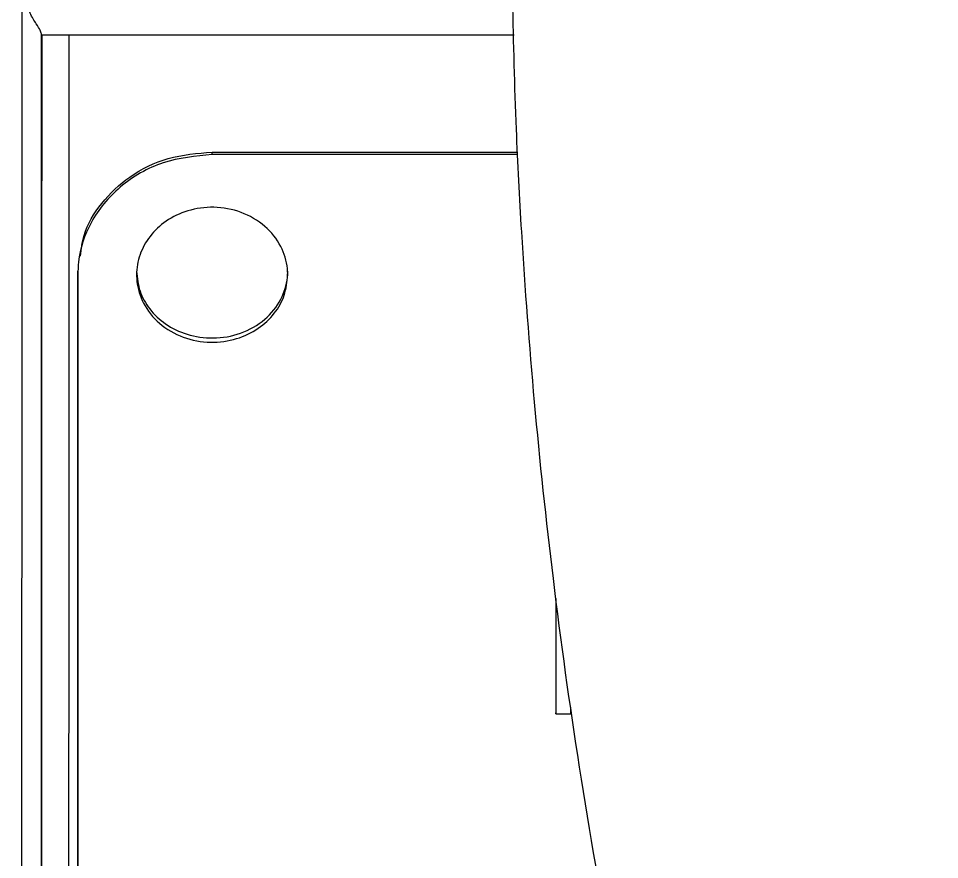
# Model space of a CAD drawing. Header units: millimetres. Extents: x 2126 to 3741, y 477 to 1658.
# Drawn here: x 2347.47 to 2374.89, y 860.33 to 885.38 of the extents above; entities that cross this region are included whole.
import ezdxf

# ---------------------------------------------------------------- set-up
doc = ezdxf.new("R2010")
doc.units = ezdxf.units.MM

msp = doc.modelspace()

# ---------------------------------------------------------------- linework, layer by layer
at = {"color": 7, "linetype": 'Continuous', "lineweight": 25}
for p, q in [((2348.158, 884.883), (2348.158, 884.92)), ((2348.164, 884.883), (2348.158, 884.92)), ((2362.229, 884.883), (2348.164, 884.883)), ((2353.237, 881.401), (2362.32, 881.401)), ((2353.237, 881.326), (2353.237, 881.401)), ((2362.324, 881.326), (2353.237, 881.326)), ((2349.237, 877.743), (2349.237, 877.851)), ((2363.467, 864.672), (2363.467, 864.705)), ((2363.916, 864.672), (2363.916, 864.876)), ((2363.467, 864.672), (2363.916, 864.672))]:
    msp.add_line(p, q, dxfattribs=at)
for points, knots in [([(2362.131, 889.762), (2362.156, 887.202), (2362.191, 883.621), (2362.47, 878.352), (2362.805, 873.888), (2363.371, 868.571), (2364.144, 863.002), (2365.154, 857.189), (2366.41, 851.218), (2367.921, 845.142), (2369.691, 839.004), (2371.726, 832.839), (2374.025, 826.675), (2376.59, 820.538), (2379.421, 814.45), (2382.515, 808.431), (2385.869, 802.498), (2389.481, 796.669), (2393.347, 790.959), (2397.461, 785.383), (2401.818, 779.956), (2406.412, 774.69), (2411.237, 769.599), (2416.285, 764.694), (2421.548, 759.987), (2427.018, 755.49), (2432.686, 751.211), (2438.543, 747.163), (2444.58, 743.353), (2450.785, 739.791), (2457.15, 736.486), (2463.663, 733.445), (2470.312, 730.676), (2477.086, 728.186), (2483.974, 725.98), (2490.963, 724.066), (2498.04, 722.447), (2505.194, 721.129), (2512.411, 720.116), (2519.678, 719.412), (2526.982, 719.019), (2534.31, 718.94), (2541.648, 719.177), (2548.983, 719.731), (2556.301, 720.604), (2563.588, 721.794), (2570.83, 723.302), (2578.015, 725.127), (2585.128, 727.267), (2592.155, 729.721), (2599.084, 732.486), (2605.9, 735.559), (2612.591, 738.936), (2619.143, 742.614), (2625.543, 746.587), (2631.778, 750.852), (2637.836, 755.403), (2643.704, 760.235), (2649.371, 765.342), (2654.823, 770.719), (2659.871, 776.166), (2664.523, 781.639), (2668.793, 787.097), (2672.835, 792.722), (2676.643, 798.504), (2680.212, 804.431), (2683.534, 810.494), (2686.604, 816.679), (2689.417, 822.976), (2691.969, 829.37), (2694.255, 835.845), (2696.272, 842.383), (2698.014, 848.957), (2699.479, 855.53), (2700.661, 862.024), (2701.558, 868.314), (2702.141, 873.837), (2702.509, 878.72), (2702.748, 883.544), (2702.866, 889.519), (2702.755, 895.035), (2702.483, 900.305), (2702.146, 904.769), (2701.581, 910.085), (2700.808, 915.654), (2699.798, 921.468), (2698.541, 927.439), (2697.031, 933.515), (2695.26, 939.653), (2693.226, 945.818), (2690.926, 951.982), (2688.361, 958.118), (2685.531, 964.207), (2682.437, 970.226), (2679.082, 976.159), (2675.47, 981.988), (2671.605, 987.698), (2667.491, 993.273), (2663.133, 998.701), (2658.539, 1003.966), (2653.715, 1009.058), (2648.667, 1013.962), (2643.404, 1018.669), (2637.934, 1023.167), (2632.266, 1027.445), (2626.409, 1031.494), (2620.372, 1035.304), (2614.166, 1038.865), (2607.801, 1042.17), (2601.289, 1045.213), (2594.638, 1047.975), (2588.356, 1050.312), (2584.251, 1051.59), (2582.442, 1052.154)], [0, 0, 0, 0, 0.0102074, 0.014274, 0.021037, 0.0280561, 0.0355867, 0.0434511, 0.0515783, 0.0599113, 0.0684099, 0.0770439, 0.085791, 0.0946336, 0.1035582, 0.112554, 0.1216124, 0.1307262, 0.1398897, 0.1490979, 0.1583469, 0.1676331, 0.1769537, 0.1863062, 0.1956884, 0.2050985, 0.2145348, 0.2239961, 0.233481, 0.2429885, 0.2525178, 0.262068, 0.2716385, 0.2812287, 0.2908382, 0.3004664, 0.3101132, 0.3197782, 0.3294613, 0.3391624, 0.3488814, 0.3586183, 0.3683733, 0.3781464, 0.387938, 0.3977483, 0.4075776, 0.4174265, 0.4272956, 0.4371854, 0.4470968, 0.4570307, 0.4669882, 0.4769704, 0.486979, 0.4970156, 0.5070822, 0.5171812, 0.5273154, 0.5374882, 0.5477037, 0.5569145, 0.5661226, 0.5753266, 0.5845258, 0.5937191, 0.6029052, 0.6120821, 0.6212471, 0.6303962, 0.6395236, 0.6486197, 0.6576679, 0.6666375, 0.6754633, 0.6839789, 0.6919633, 0.6976055, 0.7035012, 0.7112199, 0.7214273, 0.7254939, 0.7322569, 0.739276, 0.7468066, 0.754671, 0.7627982, 0.7711312, 0.7796298, 0.7882638, 0.7970109, 0.8058535, 0.8147781, 0.8237739, 0.8328323, 0.8419461, 0.8511096, 0.8603178, 0.8695668, 0.878853, 0.8881736, 0.8975261, 0.9069083, 0.9163184, 0.9257547, 0.935216, 0.9447009, 0.9542084, 0.9637377, 0.9732879, 0.9828584, 0.9924486, 1, 1, 1, 1]), ([(2347.566, 903.27), (2347.567, 900.245), (2347.569, 894.209), (2347.569, 885.056), (2347.568, 876.014), (2347.565, 867.186), (2347.56, 858.694), (2347.555, 851.85), (2347.55, 846.393), (2347.545, 842.04), (2347.539, 837.582), (2347.533, 833.103), (2347.526, 828.969), (2347.518, 825.229), (2347.51, 821.911), (2347.501, 818.876), (2347.491, 816.223), (2347.48, 813.988), (2347.473, 813.01), (2347.469, 812.511)], [0, 0, 0, 0, 0.074691, 0.149062, 0.223115, 0.296848, 0.370262, 0.443356, 0.483243, 0.526636, 0.573536, 0.623941, 0.677851, 0.725458, 0.775499, 0.827974, 0.882883, 0.940225, 1, 1, 1, 1]), ([(2348.158, 884.92), (2348.147, 884.952), (2348.125, 885.021), (2347.99, 885.23), (2347.84, 885.471), (2347.752, 885.696), (2347.746, 885.803), (2347.744, 885.838)], [0, 0, 0, 0, 0.202377, 0.447822, 0.758573, 0.919939, 1, 1, 1, 1]), ([(2348.074, 813.254), (2348.078, 813.979), (2348.087, 815.429), (2348.1, 819.219), (2348.112, 824.117), (2348.123, 830.158), (2348.133, 837.206), (2348.141, 845.149), (2348.148, 853.849), (2348.153, 863.155), (2348.156, 871.597), (2348.157, 878.877), (2348.157, 882.881), (2348.158, 884.883)], [0, 0, 0, 0, 0.0981345, 0.196269, 0.2944034, 0.3925379, 0.4906723, 0.5888066, 0.686941, 0.7850753, 0.8832097, 0.9416048, 1, 1, 1, 1]), ([(2348.088, 813.791), (2348.091, 814.291), (2348.097, 815.277), (2348.107, 817.557), (2348.115, 820.318), (2348.123, 823.546), (2348.131, 827.157), (2348.138, 831.703), (2348.146, 837.306), (2348.153, 844.025), (2348.159, 850.928), (2348.164, 857.857), (2348.167, 864.681), (2348.169, 871.291), (2348.17, 877.601), (2348.171, 882.105), (2348.171, 884.488), (2348.171, 884.883)], [0, 0, 0, 0, 0.07139, 0.140843, 0.208359, 0.273937, 0.337578, 0.399281, 0.488173, 0.572709, 0.652888, 0.72871, 0.800173, 0.867277, 0.930021, 0.988406, 1, 1, 1, 1]), ([(2348.969, 884.883), (2348.969, 883.61), (2348.969, 881.284), (2348.968, 877.921), (2348.968, 874.788), (2348.967, 871.671), (2348.966, 868.578), (2348.965, 865.512), (2348.964, 862.481), (2348.962, 858.227), (2348.958, 852.686), (2348.953, 845.942), (2348.947, 839.215), (2348.939, 833.494), (2348.932, 828.773), (2348.924, 824.97), (2348.916, 821.536), (2348.907, 818.578), (2348.897, 816.125), (2348.89, 815.079), (2348.887, 814.547)], [0, 0, 0, 0, 0.037781, 0.069081, 0.100468, 0.131943, 0.163506, 0.195157, 0.226895, 0.258722, 0.330934, 0.408983, 0.49287, 0.582593, 0.645672, 0.711347, 0.779618, 0.850484, 0.923944, 1, 1, 1, 1]), ([(2353.237, 881.326), (2352.743, 881.278), (2351.754, 881.183), (2350.467, 880.438), (2349.585, 879.378), (2349.262, 878.409), (2349.242, 877.873), (2349.237, 877.744)], [0, 0, 0, 0, 0.247809, 0.496064, 0.726764, 0.933891, 1, 1, 1, 1]), ([(2349.315, 878.303), (2349.34, 878.511), (2349.409, 879.08), (2349.924, 879.921), (2350.779, 880.725), (2351.927, 881.29), (2352.794, 881.363), (2353.237, 881.401)], [0, 0, 0, 0, 0.1152158, 0.315362, 0.5262097, 0.757885, 1, 1, 1, 1]), ([(2355.487, 877.744), (2355.466, 877.539), (2355.425, 877.128), (2355.103, 876.571), (2354.615, 876.114), (2353.955, 875.802), (2353.175, 875.695), (2352.361, 875.845), (2351.649, 876.256), (2351.164, 876.858), (2351.002, 877.392), (2350.976, 877.885), (2351.058, 878.361), (2351.368, 878.92), (2351.86, 879.378), (2352.518, 879.691), (2353.299, 879.8), (2354.112, 879.649), (2354.825, 879.236), (2355.307, 878.632), (2355.475, 878.098), (2355.485, 877.807), (2355.487, 877.744)], [0, 0, 0, 0, 0.046277, 0.09272, 0.141716, 0.195191, 0.253686, 0.315262, 0.376912, 0.43437, 0.485817, 0.500005, 0.546255, 0.592702, 0.641799, 0.695156, 0.753515, 0.815398, 0.876863, 0.934161, 0.985737, 1, 1, 1, 1]), ([(2349.237, 836.694), (2349.237, 837.431), (2349.237, 839.085), (2349.237, 842.935), (2349.237, 847.175), (2349.237, 852.775), (2349.237, 858.627), (2349.237, 864.759), (2349.237, 871.154), (2349.237, 875.148), (2349.237, 877.852)], [0, 0, 0, 0, 0.0675233, 0.1515081, 0.3196482, 0.4036328, 0.5717715, 0.7399066, 0.8238912, 1, 1, 1, 1]), ([(2350.987, 877.852), (2351.007, 877.65), (2351.048, 877.247), (2351.364, 876.698), (2351.846, 876.246), (2352.5, 875.934), (2353.281, 875.821), (2354.1, 875.965), (2354.82, 876.372), (2355.308, 876.973), (2355.476, 877.504), (2355.485, 877.791), (2355.487, 877.852)], [0, 0, 0, 0, 0.091204, 0.182877, 0.280201, 0.386683, 0.504084, 0.629289, 0.753835, 0.869316, 0.972151, 1, 1, 1, 1]), ([(2349.237, 877.744), (2349.237, 877.097), (2349.237, 873.862), (2349.237, 868.11), (2349.237, 861.911), (2349.237, 855.901), (2349.237, 851.262), (2349.237, 845.724), (2349.237, 841.516), (2349.237, 836.582), (2349.237, 831.984), (2349.237, 827.889), (2349.238, 824.207), (2349.238, 821.599), (2349.238, 818.789), (2349.238, 816.918), (2349.238, 814.89), (2349.238, 814.134), (2349.238, 813.605)], [0, 0, 0, 0, 0.020124, 0.100733, 0.181328, 0.221587, 0.302184, 0.342442, 0.423039, 0.463298, 0.543894, 0.624491, 0.664749, 0.745346, 0.785604, 0.8662, 0.906458, 1, 1, 1, 1]), ([(2363.467, 868.107), (2363.467, 867.783), (2363.467, 866.629), (2363.467, 865.491), (2363.467, 864.672)], [0, 0, 0, 0, 0.280701, 1, 1, 1, 1]), ([(2363.467, 868.107), (2363.467, 867.792), (2363.467, 866.649), (2363.467, 865.521), (2363.467, 864.705)], [0, 0, 0, 0, 0.2755349, 1, 1, 1, 1])]:
    msp.add_open_spline(points, degree=3, knots=knots, dxfattribs=at)

doc.saveas('drawing.dxf')
